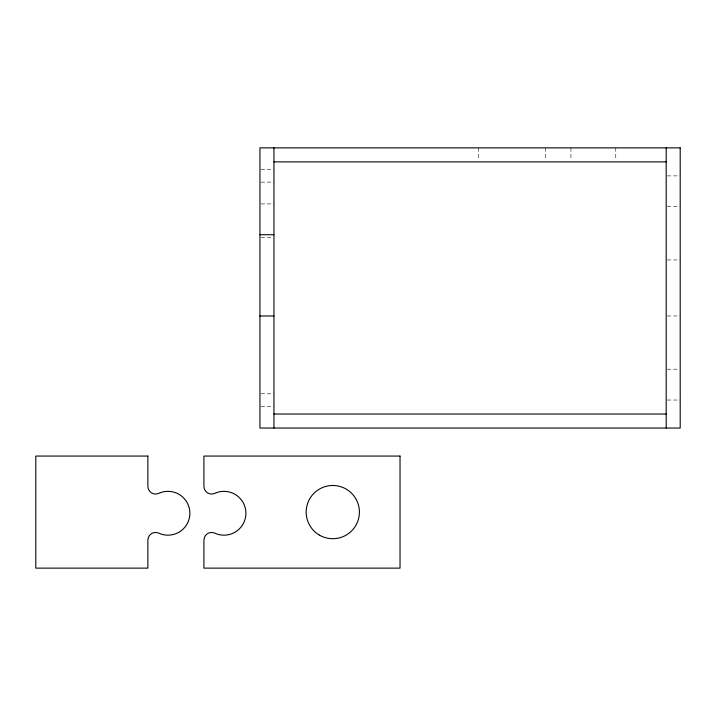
<?xml version="1.0" encoding="UTF-8"?>
<svg xmlns="http://www.w3.org/2000/svg" width="716" height="716" viewBox="0 0 716 716"><rect width="100%" height="100%" fill="white"/><g stroke="black" fill="none" stroke-linecap="round" stroke-linejoin="round"><path stroke-width="0.54" stroke-dasharray="3.58 2.69" d="M261.018 169.647L273.951 169.647M667.267 175.885L680.2 175.885M261.018 182.132L273.951 182.132M261.018 203.908L273.951 203.908M667.267 206.709L680.2 206.709M261.018 237.524L272.868 237.524M667.267 259.935L680.2 259.935M667.267 315.971L680.2 315.971M667.267 369.205L679.126 369.205M261.018 393.782L273.951 393.782M667.267 400.029L680.2 400.029M261.018 406.267L273.951 406.267M615.76 147.872L615.76 159.722M570.929 147.872L570.929 159.722M545.717 147.872L545.717 159.722M478.476 147.872L478.476 159.722"/><path stroke-width="1.07" d="M273.951 161.879L666.193 161.879M259.935 234.723L273.951 234.723M259.935 315.971L273.951 315.971M273.951 414.036L666.193 414.036M666.193 147.872L666.193 428.043M273.951 147.872L273.951 428.043M680.2 147.872L259.935 147.872L259.935 428.043L680.2 428.043L680.2 147.872M147.872 456.065L35.8 456.065L35.8 568.128L147.872 568.128L147.872 540.115A7.67 7.67 0 0 1 158.755 533.152A21.919 21.919 0 0 0 189.874 513.265A21.919 21.919 0 0 0 158.755 493.369A7.67 7.67 0 0 1 147.872 486.406L147.872 456.065M400.029 456.065L203.908 456.065L203.908 486.406A7.67 7.67 0 0 0 214.791 493.369A21.919 21.919 0 0 1 245.91 513.265A21.919 21.919 0 0 1 214.791 533.152A7.67 7.67 0 0 0 203.908 540.115L203.908 568.128L400.029 568.128L400.029 456.065M319.479 535.147A26.617 26.617 0 0 0 359.405 512.092A26.617 26.617 0 0 0 319.479 489.046A26.617 26.617 0 0 0 319.479 535.147"/></g></svg>
